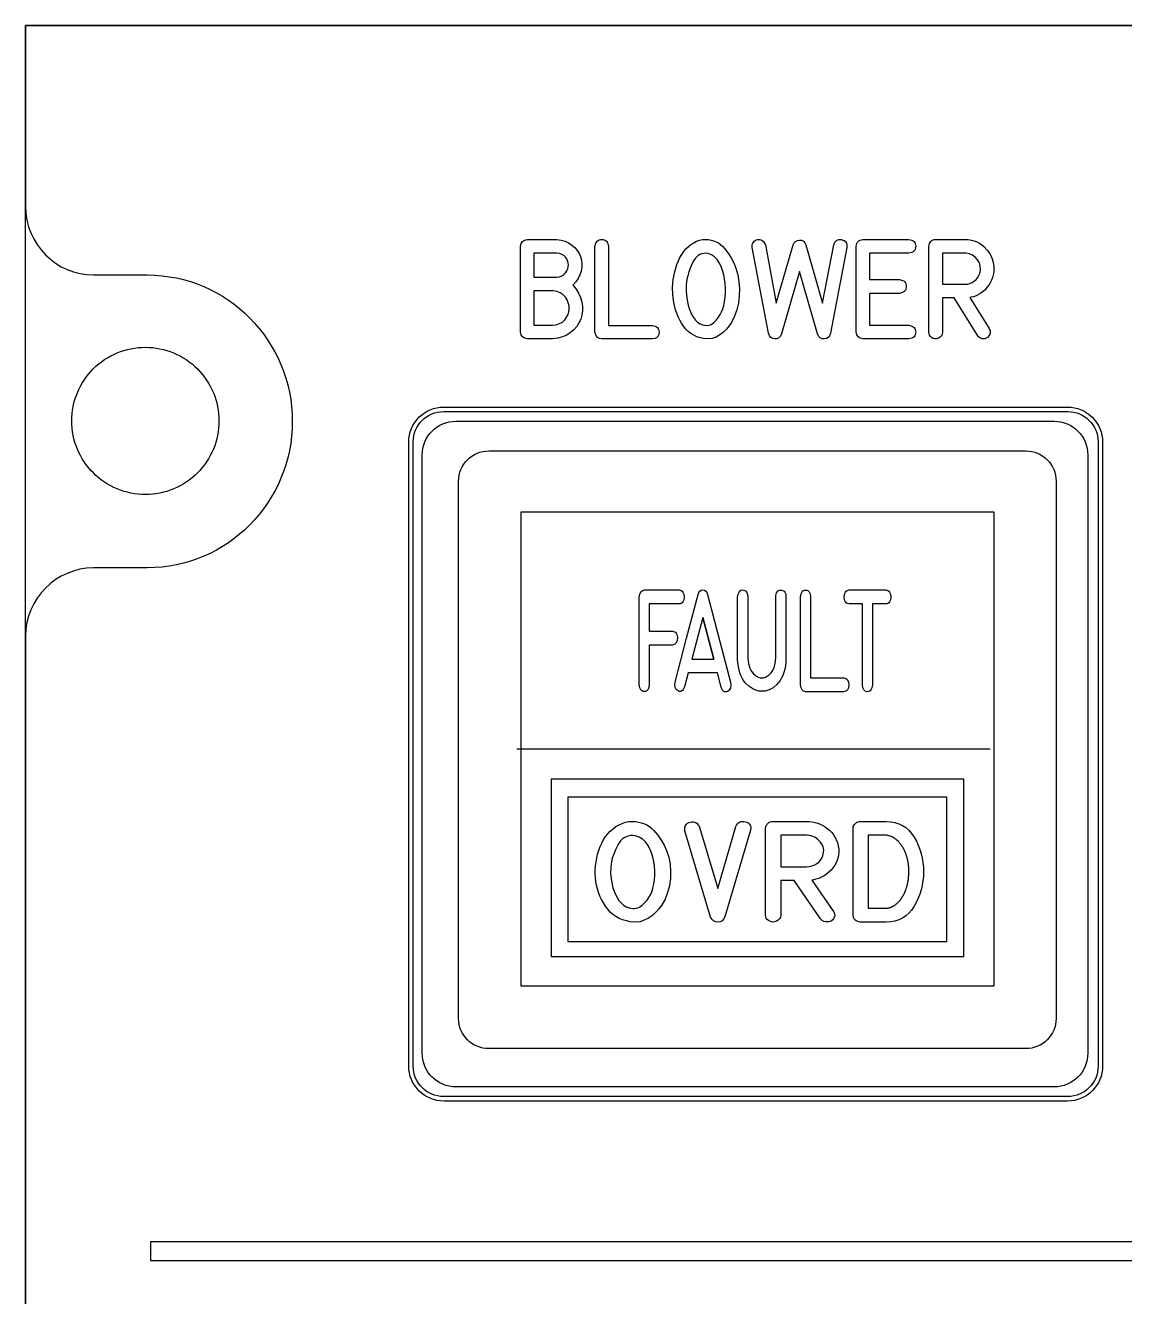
# Model space of a CAD drawing. Extents: x 27 to 704, y 10 to 614.
# Drawn here: x 559.25 to 596.41, y 136.52 to 179.48 of the extents above; entities that cross this region are included whole.
import ezdxf

# ---------------------------------------------------------------- set-up
doc = ezdxf.new("R2010")
doc.units = 0
for name, color, linetype in [('_BACKPANEL', 5, 'CONTINUOUS'), ('_ENGRAVING', 105, 'CONTINUOUS'), ('_LABELS', 30, 'CONTINUOUS'), ('_TOPLAYER', 1, 'CONTINUOUS')]:
    doc.layers.add(name, color=color, linetype=linetype)

msp = doc.modelspace()

# ---------------------------------------------------------------- linework, layer by layer
at = {"layer": '_BACKPANEL'}
for points in [[(559.25, 179.477), (704.25, 179.477), (704.25, 179.17), (704.25, 94.951), (704.25, 85.426), (563.002, 11.197), (560.239, 9.734), (560.128, 9.681), (560.015, 9.645), (559.95, 9.633), (559.883, 9.629), (559.755, 9.642), (559.637, 9.679), (559.529, 9.737), (559.435, 9.815), (559.358, 9.91), (559.3, 10.018), (559.263, 10.137), (559.25, 10.266), (559.25, 13.475), (559.25, 18.751), (559.25, 179.089)], [(573.388, 166.428), (594.484, 166.428), (594.589, 166.422), (594.691, 166.407), (594.79, 166.382), (594.884, 166.347), (594.974, 166.304), (595.059, 166.253), (595.138, 166.194), (595.211, 166.127), (595.277, 166.054), (595.336, 165.975), (595.387, 165.891), (595.43, 165.801), (595.465, 165.706), (595.49, 165.608), (595.505, 165.505), (595.511, 165.4), (595.511, 144.305), (595.505, 144.2), (595.49, 144.097), (595.465, 143.999), (595.43, 143.904), (595.387, 143.815), (595.336, 143.73), (595.277, 143.651), (595.211, 143.578), (595.138, 143.512), (595.059, 143.453), (594.974, 143.401), (594.884, 143.358), (594.79, 143.324), (594.691, 143.298), (594.589, 143.283), (594.484, 143.278), (573.388, 143.278), (573.283, 143.283), (573.18, 143.298), (573.082, 143.324), (572.987, 143.358), (572.898, 143.401), (572.813, 143.453), (572.734, 143.512), (572.661, 143.578), (572.595, 143.651), (572.536, 143.73), (572.484, 143.815), (572.441, 143.904), (572.407, 143.999), (572.382, 144.097), (572.366, 144.2), (572.361, 144.305), (572.361, 165.4), (572.366, 165.505), (572.382, 165.608), (572.407, 165.706), (572.441, 165.801), (572.484, 165.891), (572.536, 165.975), (572.595, 166.054), (572.661, 166.127), (572.734, 166.194), (572.813, 166.253), (572.898, 166.304), (572.987, 166.347), (573.082, 166.382), (573.18, 166.407), (573.283, 166.422)]]:
    msp.add_lwpolyline(points, close=True, dxfattribs=at)
msp.add_lwpolyline([(563.306, 163.623, -0.414214), (560.817, 166.111, -0.414214), (563.306, 168.6, -0.414214), (565.794, 166.111, -0.414214)], format="xyb", close=True, dxfattribs=at)
at = {"layer": '_ENGRAVING'}
for points in [[(577.21, 172.244), (577.356, 172.222), (577.491, 172.184), (577.614, 172.128), (577.724, 172.055), (577.82, 171.97), (577.9, 171.876), (577.965, 171.774), (578.013, 171.664), (578.044, 171.548), (578.059, 171.428), (578.055, 171.304), (578.035, 171.177), (577.995, 171.05), (577.934, 170.929), (577.853, 170.813), (577.75, 170.702), (577.863, 170.566), (577.952, 170.425), (578.017, 170.279), (578.06, 170.127), (578.08, 169.976), (578.081, 169.829), (578.061, 169.687), (578.022, 169.551), (577.963, 169.421), (577.886, 169.303), (577.791, 169.194), (577.678, 169.095), (577.548, 169.012), (577.404, 168.949), (577.245, 168.906), (577.071, 168.884), (577.066, 168.884), (576.21, 168.884), (576.122, 168.908), (576.054, 168.955), (576.007, 169.022), (575.982, 169.112), (575.982, 172.011), (576.006, 172.102), (576.027, 172.139), (576.052, 172.171), (576.084, 172.197), (576.12, 172.218), (576.21, 172.244)], [(578.732, 168.882), (578.644, 168.901), (578.607, 168.92), (578.576, 168.945), (578.55, 168.977), (578.529, 169.015), (578.504, 169.11), (578.504, 172.011), (578.531, 172.114), (578.553, 172.154), (578.579, 172.187), (578.611, 172.212), (578.649, 172.23), (578.691, 172.24), (578.739, 172.243), (578.786, 172.239), (578.828, 172.227), (578.864, 172.209), (578.894, 172.183), (578.919, 172.151), (578.937, 172.111), (578.958, 172.011), (578.958, 169.34), (580.443, 169.341), (580.543, 169.317), (580.582, 169.296), (580.614, 169.269), (580.639, 169.237), (580.656, 169.199), (580.666, 169.155), (580.669, 169.106), (580.665, 169.057), (580.654, 169.013), (580.636, 168.976), (580.611, 168.945), (580.579, 168.92), (580.54, 168.901), (580.442, 168.882)], [(583.268, 171.278), (583.33, 171.048), (583.37, 170.814), (583.386, 170.576), (583.38, 170.334), (583.35, 170.095), (583.296, 169.866), (583.218, 169.649), (583.117, 169.441), (583.039, 169.321), (582.947, 169.209), (582.843, 169.107), (582.726, 169.015), (582.598, 168.941), (582.465, 168.896), (582.325, 168.88), (582.178, 168.892), (582.06, 168.919), (581.949, 168.957), (581.845, 169.005), (581.748, 169.065), (581.658, 169.135), (581.575, 169.216), (581.5, 169.308), (581.431, 169.41), (581.37, 169.52), (581.316, 169.632), (581.268, 169.748), (581.228, 169.866), (581.167, 170.112), (581.135, 170.371), (581.129, 170.634), (581.151, 170.893), (581.199, 171.15), (581.275, 171.402), (581.322, 171.524), (581.377, 171.636), (581.438, 171.74), (581.505, 171.836), (581.58, 171.923), (581.66, 172.001), (581.748, 172.071), (581.842, 172.132), (581.938, 172.181), (582.036, 172.216), (582.137, 172.237), (582.239, 172.244), (582.336, 172.239), (582.428, 172.225), (582.516, 172.201), (582.599, 172.168), (582.678, 172.125), (582.752, 172.073), (582.821, 172.011), (582.887, 171.94), (583.005, 171.784), (583.107, 171.622), (583.195, 171.453)], [(585.634, 172.057), (586.197, 170.095), (586.574, 172.057), (586.616, 172.151), (586.643, 172.186), (586.674, 172.213), (586.709, 172.231), (586.748, 172.242), (586.791, 172.244), (586.839, 172.237), (586.885, 172.224), (586.924, 172.205), (586.957, 172.181), (586.983, 172.15), (587.002, 172.114), (587.015, 172.072), (587.02, 171.97), (586.463, 169.072), (586.43, 168.992), (586.385, 168.934), (586.325, 168.898), (586.253, 168.884), (586.179, 168.891), (586.116, 168.922), (586.064, 168.974), (586.024, 169.049), (585.415, 171.166), (584.812, 169.049), (584.77, 168.972), (584.718, 168.919), (584.656, 168.89), (584.585, 168.884), (584.514, 168.9), (584.454, 168.936), (584.406, 168.994), (584.369, 169.072), (583.812, 171.97), (583.823, 172.075), (583.838, 172.118), (583.858, 172.155), (583.884, 172.185), (583.915, 172.21), (583.952, 172.228), (583.995, 172.24), (584.04, 172.245), (584.081, 172.242), (584.119, 172.231), (584.154, 172.212), (584.186, 172.185), (584.215, 172.15), (584.263, 172.057), (584.634, 170.091), (585.198, 172.057), (585.238, 172.128), (585.288, 172.18), (585.348, 172.212), (585.419, 172.224), (585.49, 172.216), (585.549, 172.185), (585.597, 172.132)], [(589.119, 171.786), (587.784, 171.786), (587.784, 170.889), (588.802, 170.889), (588.902, 170.861), (588.941, 170.84), (588.973, 170.813), (588.998, 170.781), (589.015, 170.744), (589.026, 170.702), (589.029, 170.655), (589.026, 170.608), (589.015, 170.566), (588.997, 170.529), (588.972, 170.497), (588.94, 170.471), (588.901, 170.449), (588.802, 170.423), (587.784, 170.423), (587.784, 169.345), (589.119, 169.345), (589.218, 169.317), (589.257, 169.296), (589.289, 169.27), (589.314, 169.238), (589.331, 169.202), (589.342, 169.16), (589.346, 169.113), (589.342, 169.067), (589.331, 169.025), (589.314, 168.989), (589.289, 168.957), (589.257, 168.931), (589.218, 168.91), (589.119, 168.884), (587.561, 168.884), (587.471, 168.908), (587.434, 168.929), (587.403, 168.955), (587.377, 168.987), (587.357, 169.024), (587.332, 169.117), (587.332, 172.014), (587.358, 172.11), (587.379, 172.148), (587.404, 172.18), (587.436, 172.206), (587.472, 172.225), (587.561, 172.244), (589.119, 172.244), (589.218, 172.223), (589.257, 172.203), (589.289, 172.177), (589.313, 172.146), (589.331, 172.108), (589.341, 172.064), (589.345, 172.014), (589.341, 171.963), (589.33, 171.92), (589.313, 171.882), (589.288, 171.85), (589.256, 171.825), (589.217, 171.806)], [(591.826, 169.24), (591.861, 169.151), (591.866, 169.109), (591.863, 169.069), (591.852, 169.031), (591.832, 168.995), (591.768, 168.928), (591.728, 168.905), (591.685, 168.891), (591.639, 168.886), (591.59, 168.89), (591.543, 168.903), (591.503, 168.925), (591.47, 168.954), (591.443, 168.992), (590.649, 170.27), (590.247, 170.27), (590.247, 169.115), (590.239, 169.048), (590.215, 168.992), (590.175, 168.946), (590.12, 168.909), (590.057, 168.887), (589.997, 168.883), (589.938, 168.899), (589.882, 168.933), (589.843, 168.969), (589.815, 169.012), (589.799, 169.06), (589.793, 169.115), (589.793, 172.014), (589.797, 172.06), (589.809, 172.103), (589.83, 172.141), (589.858, 172.177), (589.893, 172.206), (589.931, 172.227), (589.973, 172.24), (590.018, 172.244), (591.018, 172.244), (591.107, 172.24), (591.192, 172.229), (591.275, 172.211), (591.355, 172.186), (591.431, 172.153), (591.505, 172.113), (591.576, 172.065), (591.644, 172.01), (591.764, 171.885), (591.859, 171.745), (591.929, 171.589), (591.974, 171.417), (591.986, 171.321), (591.989, 171.227), (591.983, 171.135), (591.968, 171.044), (591.943, 170.955), (591.909, 170.867), (591.866, 170.781), (591.814, 170.696), (591.755, 170.616), (591.691, 170.545), (591.622, 170.481), (591.549, 170.426), (591.471, 170.379), (591.388, 170.341), (591.301, 170.31), (591.209, 170.288), (591.179, 170.283)], [(577.21, 171.778), (576.437, 171.778), (576.437, 170.969), (577.215, 170.969), (577.308, 170.986), (577.389, 171.016), (577.456, 171.06), (577.511, 171.116), (577.554, 171.18), (577.584, 171.246), (577.601, 171.314), (577.606, 171.385), (577.599, 171.455), (577.58, 171.522), (577.548, 171.587), (577.504, 171.648), (577.448, 171.7), (577.381, 171.74), (577.301, 171.766)], [(582.252, 171.778), (582.181, 171.773), (582.113, 171.758), (582.05, 171.732), (581.992, 171.697), (581.938, 171.651), (581.889, 171.595), (581.844, 171.529), (581.804, 171.453), (581.735, 171.297), (581.68, 171.152), (581.639, 171.019), (581.612, 170.899), (581.591, 170.714), (581.589, 170.493), (581.61, 170.257), (581.657, 170.023), (581.69, 169.91), (581.731, 169.802), (581.78, 169.701), (581.835, 169.605), (581.9, 169.519), (581.973, 169.45), (582.056, 169.396), (582.148, 169.358), (582.257, 169.336), (582.358, 169.344), (582.405, 169.359), (582.451, 169.382), (582.536, 169.449), (582.613, 169.532), (582.68, 169.617), (582.737, 169.705), (582.784, 169.796), (582.823, 169.898), (582.855, 170.014), (582.881, 170.145), (582.9, 170.291), (582.911, 170.445), (582.912, 170.598), (582.904, 170.751), (582.886, 170.904), (582.857, 171.053), (582.818, 171.195), (582.768, 171.329), (582.706, 171.456), (582.632, 171.567), (582.544, 171.656), (582.442, 171.723), (582.326, 171.768)], [(591.018, 170.731), (591.098, 170.738), (591.176, 170.757), (591.25, 170.788), (591.321, 170.833), (591.385, 170.888), (591.438, 170.95), (591.479, 171.021), (591.509, 171.099), (591.533, 171.222), (591.529, 171.339), (591.498, 171.451), (591.44, 171.556), (591.36, 171.646), (591.267, 171.714), (591.161, 171.759), (591.04, 171.781), (590.247, 171.781), (590.247, 170.731)], [(577.066, 169.348), (577.195, 169.363), (577.307, 169.399), (577.404, 169.454), (577.483, 169.528), (577.546, 169.615), (577.592, 169.707), (577.621, 169.803), (577.632, 169.903), (577.626, 170.005), (577.603, 170.103), (577.561, 170.198), (577.503, 170.29), (577.426, 170.371), (577.331, 170.435), (577.217, 170.48), (577.086, 170.508), (576.437, 170.508), (576.437, 169.348)], [(573.398, 166.581), (594.473, 166.581), (594.596, 166.575), (594.714, 166.557), (594.828, 166.528), (594.938, 166.488), (595.042, 166.438), (595.14, 166.378), (595.232, 166.31), (595.316, 166.233), (595.393, 166.148), (595.461, 166.057), (595.521, 165.959), (595.571, 165.855), (595.611, 165.745), (595.64, 165.631), (595.658, 165.512), (595.664, 165.39), (595.664, 144.315), (595.658, 144.193), (595.64, 144.074), (595.611, 143.96), (595.571, 143.851), (595.521, 143.746), (595.461, 143.648), (595.393, 143.557), (595.316, 143.472), (595.232, 143.395), (595.14, 143.327), (595.042, 143.268), (594.938, 143.218), (594.828, 143.178), (594.714, 143.148), (594.596, 143.13), (594.473, 143.124), (573.398, 143.124), (573.276, 143.13), (573.157, 143.148), (573.043, 143.178), (572.934, 143.218), (572.83, 143.268), (572.731, 143.327), (572.64, 143.395), (572.555, 143.472), (572.479, 143.557), (572.41, 143.648), (572.351, 143.746), (572.301, 143.851), (572.261, 143.96), (572.232, 144.074), (572.214, 144.193), (572.207, 144.315), (572.207, 165.39), (572.214, 165.512), (572.232, 165.631), (572.261, 165.745), (572.301, 165.855), (572.351, 165.959), (572.41, 166.057), (572.479, 166.148), (572.555, 166.233), (572.64, 166.31), (572.731, 166.378), (572.83, 166.438), (572.934, 166.488), (573.043, 166.528), (573.157, 166.557), (573.276, 166.575)], [(573.806, 166.103), (594.022, 166.103), (594.139, 166.097), (594.253, 166.079), (594.362, 166.051), (594.467, 166.013), (594.567, 165.965), (594.661, 165.908), (594.749, 165.842), (594.83, 165.769), (594.904, 165.688), (594.97, 165.6), (595.027, 165.506), (595.075, 165.406), (595.113, 165.301), (595.141, 165.191), (595.158, 165.078), (595.164, 164.961), (595.164, 144.745), (595.158, 144.627), (595.141, 144.514), (595.113, 144.404), (595.075, 144.299), (595.027, 144.199), (594.97, 144.105), (594.904, 144.017), (594.83, 143.936), (594.749, 143.863), (594.661, 143.797), (594.567, 143.74), (594.467, 143.692), (594.362, 143.654), (594.253, 143.626), (594.139, 143.608), (594.022, 143.603), (573.806, 143.603), (573.689, 143.608), (573.575, 143.626), (573.466, 143.654), (573.361, 143.692), (573.261, 143.74), (573.167, 143.797), (573.079, 143.863), (572.998, 143.936), (572.924, 144.017), (572.859, 144.105), (572.801, 144.199), (572.753, 144.299), (572.715, 144.404), (572.687, 144.514), (572.67, 144.627), (572.664, 144.745), (572.664, 164.961), (572.67, 165.078), (572.687, 165.191), (572.715, 165.301), (572.753, 165.406), (572.801, 165.506), (572.859, 165.6), (572.924, 165.688), (572.998, 165.769), (573.079, 165.842), (573.167, 165.908), (573.261, 165.965), (573.361, 166.013), (573.466, 166.051), (573.575, 166.079), (573.689, 166.097)], [(563.474, 137.737), (699.291, 137.737), (699.291, 138.373), (563.474, 138.373)]]:
    msp.add_lwpolyline(points, close=True, dxfattribs=at)
at = {"layer": '_LABELS'}
for points in [[(592, 147.025), (592, 163.027), (576, 163.027), (576, 147.025)], [(580, 157.199), (580, 160.159), (580.019, 160.257), (580.054, 160.33), (580.106, 160.377), (580.173, 160.398), (581.346, 160.398), (581.386, 160.39), (581.42, 160.376), (581.449, 160.356), (581.473, 160.329), (581.504, 160.257), (581.515, 160.16), (581.504, 160.064), (581.472, 159.992), (581.448, 159.966), (581.419, 159.946), (581.384, 159.933), (581.344, 159.926), (580.341, 159.926), (580.341, 159.008), (581.123, 159.008), (581.196, 158.988), (581.225, 158.969), (581.249, 158.943), (581.281, 158.875), (581.293, 158.782), (581.283, 158.688), (581.252, 158.616), (581.228, 158.588), (581.198, 158.565), (581.123, 158.537), (580.341, 158.537), (580.341, 157.199), (580.326, 157.098), (580.294, 157.025), (580.271, 156.999), (580.244, 156.98), (580.213, 156.969), (580.177, 156.964), (580.141, 156.967), (580.109, 156.978), (580.081, 156.996), (580.057, 157.021), (580.021, 157.095)], [(581.214, 157.285), (581.602, 158.764), (581.992, 160.243), (582.017, 160.31), (582.052, 160.358), (582.097, 160.387), (582.151, 160.398), (582.206, 160.389), (582.25, 160.36), (582.286, 160.311), (582.311, 160.243), (583.088, 157.277), (583.095, 157.169), (583.08, 157.082), (583.043, 157.016), (583.016, 156.991), (582.984, 156.971), (582.95, 156.958), (582.918, 156.954), (582.888, 156.959), (582.859, 156.972), (582.809, 157.025), (582.767, 157.112), (582.642, 157.592), (581.654, 157.592), (581.533, 157.124), (581.49, 157.036), (581.465, 157.005), (581.439, 156.984), (581.41, 156.971), (581.38, 156.967), (581.347, 156.972), (581.312, 156.985), (581.252, 157.031), (581.216, 157.097), (581.203, 157.181)], [(584.961, 158.094), (584.961, 158.06), (584.956, 157.96), (584.941, 157.835), (584.918, 157.72), (584.89, 157.612), (584.855, 157.513), (584.814, 157.423), (584.766, 157.341), (584.712, 157.267), (584.652, 157.202), (584.523, 157.096), (584.457, 157.055), (584.39, 157.023), (584.322, 156.998), (584.253, 156.982), (584.183, 156.974), (584.111, 156.974), (584.04, 156.982), (583.971, 156.998), (583.903, 157.022), (583.836, 157.054), (583.708, 157.142), (583.586, 157.263), (583.53, 157.335), (583.48, 157.416), (583.438, 157.503), (583.402, 157.599), (583.373, 157.703), (583.351, 157.814), (583.336, 157.933), (583.327, 158.06), (583.327, 158.094), (583.327, 160.163), (583.34, 160.253), (583.374, 160.328), (583.418, 160.376), (583.471, 160.398), (583.534, 160.393), (583.593, 160.364), (583.635, 160.317), (583.66, 160.249), (583.669, 160.163), (583.669, 158.094), (583.691, 157.913), (583.712, 157.832), (583.739, 157.756), (583.773, 157.687), (583.814, 157.624), (583.861, 157.567), (583.914, 157.517), (583.972, 157.475), (584.03, 157.446), (584.088, 157.429), (584.148, 157.425), (584.208, 157.433), (584.269, 157.454), (584.33, 157.488), (584.393, 157.533), (584.445, 157.583), (584.49, 157.639), (584.528, 157.702), (584.558, 157.772), (584.6, 157.925), (584.621, 158.094), (584.621, 160.163), (584.623, 160.208), (584.645, 160.297), (584.683, 160.358), (584.708, 160.378), (584.737, 160.39), (584.806, 160.394), (584.874, 160.372), (584.901, 160.352), (584.923, 160.326), (584.952, 160.257), (584.961, 160.163)], [(585.622, 156.959), (585.556, 156.979), (585.505, 157.024), (585.47, 157.096), (585.45, 157.193), (585.45, 160.159), (585.471, 160.265), (585.507, 160.34), (585.531, 160.365), (585.559, 160.384), (585.591, 160.394), (585.627, 160.397), (585.663, 160.392), (585.694, 160.38), (585.721, 160.361), (585.744, 160.335), (585.777, 160.262), (585.792, 160.159), (585.792, 157.428), (586.911, 157.429), (586.986, 157.404), (587.016, 157.383), (587.04, 157.356), (587.071, 157.284), (587.081, 157.188), (587.07, 157.094), (587.038, 157.024), (587.014, 156.999), (586.984, 156.979), (586.91, 156.959)], [(587.547, 157.196), (587.547, 159.924), (587.102, 159.924), (587.028, 159.946), (586.999, 159.966), (586.975, 159.993), (586.943, 160.064), (586.933, 160.16), (586.944, 160.257), (586.975, 160.328), (586.999, 160.355), (587.028, 160.375), (587.102, 160.398), (588.333, 160.398), (588.406, 160.376), (588.435, 160.356), (588.458, 160.329), (588.49, 160.257), (588.5, 160.16), (588.49, 160.063), (588.459, 159.992), (588.435, 159.966), (588.406, 159.946), (588.372, 159.932), (588.333, 159.924), (587.889, 159.924), (587.889, 157.196), (587.867, 157.092), (587.83, 157.018), (587.806, 156.993), (587.778, 156.974), (587.746, 156.964), (587.71, 156.961), (587.674, 156.965), (587.643, 156.977), (587.616, 156.996), (587.594, 157.021), (587.562, 157.094)], [(582.518, 158.064), (582.15, 159.473), (581.779, 158.064)], [(582.15, 159.473), (582.518, 158.064)], [(577.027, 154.008), (577.027, 153.866), (577.027, 148.008), (590.974, 148.008), (590.974, 154.008)], [(577.598, 153.41), (590.384, 153.41), (590.384, 148.508), (577.598, 148.508)], [(580.927, 151.597), (580.998, 151.365), (581.042, 151.129), (581.061, 150.888), (581.053, 150.643), (581.02, 150.401), (580.959, 150.17), (580.871, 149.95), (580.757, 149.74), (580.668, 149.618), (580.566, 149.505), (580.448, 149.402), (580.316, 149.308), (580.172, 149.234), (580.021, 149.188), (579.864, 149.172), (579.698, 149.184), (579.565, 149.211), (579.439, 149.25), (579.322, 149.299), (579.213, 149.359), (579.112, 149.43), (579.018, 149.512), (578.933, 149.605), (578.856, 149.708), (578.787, 149.819), (578.726, 149.933), (578.672, 150.05), (578.626, 150.17), (578.588, 150.293), (578.558, 150.419), (578.536, 150.548), (578.521, 150.68), (578.514, 150.814), (578.515, 150.946), (578.523, 151.078), (578.539, 151.209), (578.563, 151.339), (578.594, 151.468), (578.679, 151.723), (578.733, 151.846), (578.794, 151.96), (578.863, 152.065), (578.939, 152.162), (579.023, 152.25), (579.114, 152.329), (579.213, 152.4), (579.319, 152.462), (579.427, 152.511), (579.538, 152.547), (579.651, 152.568), (579.767, 152.575), (579.876, 152.57), (579.98, 152.556), (580.079, 152.532), (580.173, 152.498), (580.262, 152.455), (580.345, 152.402), (580.424, 152.339), (580.497, 152.267), (580.63, 152.11), (580.746, 151.946), (580.845, 151.775)], [(581.544, 152.261), (581.54, 152.317), (581.543, 152.368), (581.554, 152.412), (581.573, 152.451), (581.6, 152.485), (581.635, 152.512), (581.678, 152.534), (581.729, 152.55), (581.781, 152.559), (581.83, 152.559), (581.875, 152.551), (581.916, 152.535), (581.953, 152.509), (581.986, 152.476), (582.015, 152.433), (582.04, 152.382), (582.652, 150.311), (583.267, 152.402), (583.292, 152.454), (583.322, 152.497), (583.355, 152.53), (583.393, 152.555), (583.435, 152.571), (583.481, 152.578), (583.532, 152.577), (583.586, 152.566), (583.639, 152.548), (583.682, 152.525), (583.717, 152.497), (583.744, 152.464), (583.761, 152.426), (583.77, 152.383), (583.77, 152.335), (583.761, 152.281), (582.897, 149.348), (582.854, 149.273), (582.8, 149.22), (582.733, 149.188), (582.653, 149.176), (582.574, 149.186), (582.506, 149.217), (582.45, 149.269), (582.405, 149.342)], [(586.563, 149.536), (586.588, 149.49), (586.603, 149.446), (586.609, 149.404), (586.605, 149.363), (586.592, 149.325), (586.57, 149.288), (586.539, 149.253), (586.498, 149.22), (586.453, 149.197), (586.404, 149.183), (586.353, 149.178), (586.297, 149.182), (586.245, 149.196), (586.199, 149.217), (586.162, 149.247), (586.131, 149.285), (585.237, 150.578), (584.783, 150.578), (584.783, 149.41), (584.774, 149.342), (584.747, 149.285), (584.702, 149.238), (584.639, 149.201), (584.569, 149.179), (584.5, 149.175), (584.434, 149.191), (584.371, 149.225), (584.327, 149.262), (584.296, 149.306), (584.277, 149.355), (584.271, 149.41), (584.271, 152.343), (584.275, 152.389), (584.289, 152.432), (584.312, 152.471), (584.344, 152.507), (584.383, 152.537), (584.426, 152.558), (584.474, 152.571), (584.525, 152.575), (585.652, 152.575), (585.752, 152.571), (585.849, 152.56), (585.942, 152.542), (586.032, 152.516), (586.119, 152.483), (586.202, 152.442), (586.282, 152.394), (586.358, 152.338), (586.43, 152.277), (586.494, 152.212), (586.551, 152.143), (586.601, 152.07), (586.644, 151.993), (586.68, 151.912), (586.709, 151.827), (586.73, 151.738), (586.744, 151.642), (586.748, 151.547), (586.741, 151.453), (586.723, 151.361), (586.696, 151.271), (586.657, 151.182), (586.609, 151.095), (586.55, 151.009), (586.483, 150.928), (586.411, 150.856), (586.334, 150.792), (586.251, 150.736), (586.163, 150.689), (586.07, 150.65), (585.972, 150.619), (585.868, 150.596), (585.834, 150.591)], [(587.484, 152.575), (588.339, 152.575), (588.493, 152.567), (588.637, 152.542), (588.772, 152.5), (588.896, 152.442), (589.01, 152.367), (589.115, 152.276), (589.209, 152.168), (589.293, 152.044), (589.368, 151.909), (589.432, 151.772), (589.487, 151.631), (589.532, 151.486), (589.566, 151.338), (589.591, 151.187), (589.606, 151.033), (589.611, 150.875), (589.606, 150.718), (589.591, 150.563), (589.566, 150.412), (589.531, 150.264), (589.487, 150.12), (589.432, 149.979), (589.367, 149.841), (589.293, 149.707), (589.208, 149.582), (589.113, 149.474), (589.009, 149.383), (588.895, 149.308), (588.771, 149.25), (588.637, 149.209), (588.493, 149.184), (588.339, 149.176), (587.484, 149.176), (587.487, 149.176), (587.484, 149.176), (587.418, 149.186), (587.336, 149.215), (587.277, 149.263), (587.242, 149.328), (587.231, 149.411), (587.23, 149.411), (587.231, 152.343), (587.23, 152.356), (587.237, 152.4), (587.252, 152.44), (587.276, 152.477), (587.309, 152.511), (587.347, 152.539), (587.39, 152.559), (587.436, 152.571), (587.486, 152.575)], [(579.782, 152.104), (579.701, 152.098), (579.625, 152.083), (579.554, 152.057), (579.488, 152.021), (579.428, 151.975), (579.372, 151.919), (579.322, 151.852), (579.276, 151.775), (579.198, 151.617), (579.136, 151.47), (579.09, 151.336), (579.059, 151.214), (579.036, 151.027), (579.034, 150.804), (579.058, 150.565), (579.11, 150.328), (579.148, 150.214), (579.194, 150.105), (579.249, 150.002), (579.312, 149.905), (579.384, 149.819), (579.467, 149.748), (579.56, 149.694), (579.664, 149.655), (579.787, 149.634), (579.845, 149.634), (579.901, 149.642), (579.954, 149.657), (580.006, 149.68), (580.102, 149.747), (580.189, 149.831), (580.264, 149.918), (580.328, 150.007), (580.381, 150.098), (580.425, 150.201), (580.462, 150.319), (580.491, 150.452), (580.512, 150.6), (580.525, 150.755), (580.526, 150.91), (580.517, 151.065), (580.496, 151.22), (580.464, 151.371), (580.42, 151.514), (580.363, 151.649), (580.294, 151.777), (580.21, 151.89), (580.111, 151.981), (579.996, 152.048), (579.865, 152.094)], [(585.652, 151.045), (585.743, 151.051), (585.83, 151.07), (585.914, 151.102), (585.994, 151.147), (586.066, 151.203), (586.126, 151.266), (586.172, 151.337), (586.206, 151.416), (586.233, 151.541), (586.235, 151.601), (586.229, 151.66), (586.215, 151.717), (586.194, 151.772), (586.128, 151.879), (586.038, 151.97), (585.934, 152.039), (585.813, 152.085), (585.678, 152.107), (584.783, 152.107), (584.783, 151.045)], [(588.339, 149.644), (588.346, 149.644), (588.355, 149.644), (588.361, 149.645), (588.37, 149.645), (588.378, 149.646), (588.388, 149.647), (588.395, 149.648), (588.404, 149.649), (588.411, 149.65), (588.42, 149.65), (588.435, 149.654), (588.442, 149.656), (588.451, 149.66), (588.459, 149.661), (588.469, 149.664), (588.477, 149.665), (588.486, 149.669), (588.502, 149.675), (588.52, 149.682), (588.527, 149.684), (588.537, 149.689), (588.551, 149.697), (588.569, 149.705), (588.576, 149.709), (588.586, 149.715), (588.602, 149.725), (588.61, 149.729), (588.62, 149.735), (588.627, 149.74), (588.636, 149.747), (588.644, 149.751), (588.653, 149.757), (588.671, 149.77), (588.685, 149.783), (588.693, 149.79), (588.702, 149.798), (588.709, 149.805), (588.718, 149.813), (588.734, 149.826), (588.742, 149.833), (588.751, 149.841), (588.758, 149.849), (588.767, 149.858), (588.782, 149.874), (588.798, 149.893), (588.812, 149.911), (588.82, 149.92), (588.829, 149.929), (588.835, 149.939), (588.843, 149.949), (588.85, 149.96), (588.858, 149.971), (588.872, 149.991), (588.879, 150.001), (588.887, 150.012), (588.893, 150.023), (588.901, 150.034), (588.912, 150.055), (588.919, 150.067), (588.927, 150.08), (588.933, 150.091), (588.941, 150.103), (588.946, 150.115), (588.952, 150.128), (588.965, 150.153), (588.978, 150.18), (588.982, 150.192), (588.989, 150.206), (588.993, 150.22), (588.999, 150.235), (589.008, 150.261), (589.013, 150.274), (589.019, 150.289), (589.028, 150.318), (589.039, 150.346), (589.042, 150.36), (589.047, 150.376), (589.05, 150.39), (589.056, 150.406), (589.058, 150.418), (589.063, 150.434), (589.068, 150.465), (589.071, 150.479), (589.076, 150.495), (589.077, 150.509), (589.081, 150.525), (589.087, 150.557), (589.089, 150.572), (589.094, 150.588), (589.097, 150.62), (589.098, 150.634), (589.101, 150.651), (589.105, 150.683), (589.107, 150.714), (589.108, 150.747), (589.11, 150.779), (589.111, 150.795), (589.114, 150.812), (589.115, 150.826), (589.116, 150.844), (589.116, 150.859), (589.116, 150.875), (589.116, 150.891), (589.116, 150.907), (589.115, 150.923), (589.114, 150.94), (589.114, 150.955), (589.114, 150.972), (589.11, 151.005), (589.108, 151.035), (589.105, 151.069), (589.103, 151.099), (589.099, 151.131), (589.097, 151.146), (589.096, 151.162), (589.088, 151.194), (589.085, 151.208), (589.083, 151.224), (589.077, 151.255), (589.072, 151.287), (589.063, 151.317), (589.058, 151.345), (589.052, 151.359), (589.048, 151.375), (589.043, 151.389), (589.039, 151.405), (589.03, 151.433), (589.021, 151.461), (589.015, 151.474), (589.01, 151.488), (588.999, 151.516), (588.989, 151.543), (588.982, 151.555), (588.978, 151.569), (588.97, 151.581), (588.965, 151.594), (588.952, 151.619), (588.941, 151.642), (588.929, 151.667), (588.921, 151.678), (588.916, 151.689), (588.901, 151.712), (588.887, 151.733), (588.879, 151.744), (588.872, 151.755), (588.858, 151.775), (588.851, 151.785), (588.845, 151.795), (588.814, 151.833), (588.785, 151.87), (588.753, 151.903), (588.72, 151.934), (588.689, 151.962), (588.655, 151.987), (588.62, 152.012), (588.586, 152.034), (588.553, 152.052), (588.52, 152.067), (588.486, 152.079), (588.451, 152.09), (588.435, 152.094), (588.42, 152.1), (588.388, 152.105), (588.355, 152.107), (588.346, 152.107), (588.339, 152.107), (587.74, 152.107), (587.74, 149.644)]]:
    msp.add_lwpolyline(points, close=True, dxfattribs=at)
msp.add_lwpolyline([(575.861, 155.026), (591.861, 155.026)], dxfattribs=at)
at = {"layer": '_TOPLAYER'}
msp.add_lwpolyline([(704.25, 179.477), (559.25, 179.477), (559.25, 179.477), (559.25, 174.862), (559.25, 173.367), (559.262, 173.13), (559.297, 172.899), (559.354, 172.676), (559.432, 172.463), (559.53, 172.26), (559.646, 172.068), (559.779, 171.889), (559.929, 171.724), (560.093, 171.574), (560.271, 171.44), (560.462, 171.324), (560.665, 171.226), (560.878, 171.148), (561.1, 171.091), (561.33, 171.055), (561.566, 171.043), (563.368, 171.043), (563.62, 171.037), (563.869, 171.018), (564.115, 170.986), (564.356, 170.942), (564.594, 170.887), (564.826, 170.82), (565.054, 170.741), (565.277, 170.652), (565.494, 170.553), (565.706, 170.443), (565.911, 170.323), (566.11, 170.194), (566.303, 170.056), (566.488, 169.908), (566.666, 169.753), (566.836, 169.588), (566.999, 169.416), (567.153, 169.236), (567.299, 169.049), (567.436, 168.855), (567.563, 168.654), (567.681, 168.447), (567.79, 168.234), (567.888, 168.015), (567.976, 167.79), (568.053, 167.561), (568.119, 167.326), (568.174, 167.088), (568.217, 166.845), (568.248, 166.598), (568.267, 166.348), (568.273, 166.094), (568.267, 165.841), (568.248, 165.591), (568.217, 165.344), (568.174, 165.101), (568.119, 164.862), (568.053, 164.628), (567.976, 164.399), (567.888, 164.174), (567.79, 163.955), (567.681, 163.742), (567.563, 163.535), (567.436, 163.334), (567.299, 163.14), (567.153, 162.952), (566.999, 162.773), (566.836, 162.6), (566.666, 162.436), (566.488, 162.28), (566.303, 162.133), (566.11, 161.994), (565.911, 161.865), (565.706, 161.746), (565.494, 161.636), (565.277, 161.536), (565.054, 161.447), (564.826, 161.369), (564.594, 161.302), (564.356, 161.246), (564.115, 161.203), (563.869, 161.171), (563.62, 161.152), (563.368, 161.145), (561.555, 161.145), (561.32, 161.132), (561.091, 161.096), (560.871, 161.039), (560.66, 160.96), (560.459, 160.863), (560.27, 160.747), (560.093, 160.613), (559.93, 160.464), (559.781, 160.3), (559.649, 160.122), (559.533, 159.932), (559.436, 159.73), (559.358, 159.518), (559.3, 159.297), (559.264, 159.068), (559.25, 158.832), (559.25, 157.329), (559.25, 119.838)], dxfattribs=at)
msp.add_lwpolyline([(574.918, 165.096), (593.068, 165.096), (593.173, 165.091), (593.275, 165.075), (593.373, 165.05), (593.468, 165.016), (593.557, 164.973), (593.642, 164.921), (593.721, 164.863), (593.793, 164.796), (593.86, 164.724), (593.918, 164.645), (593.97, 164.56), (594.013, 164.471), (594.047, 164.376), (594.072, 164.278), (594.088, 164.176), (594.093, 164.071), (594.093, 145.921), (594.088, 145.816), (594.072, 145.714), (594.047, 145.616), (594.013, 145.522), (593.97, 145.432), (593.918, 145.347), (593.86, 145.268), (593.793, 145.196), (593.721, 145.13), (593.642, 145.071), (593.557, 145.019), (593.468, 144.976), (593.373, 144.942), (593.275, 144.917), (593.173, 144.901), (593.068, 144.896), (574.918, 144.896), (574.813, 144.901), (574.711, 144.917), (574.613, 144.942), (574.519, 144.976), (574.429, 145.019), (574.344, 145.071), (574.265, 145.13), (574.193, 145.196), (574.127, 145.268), (574.068, 145.347), (574.016, 145.432), (573.973, 145.522), (573.939, 145.616), (573.914, 145.714), (573.898, 145.816), (573.893, 145.921), (573.893, 164.071), (573.898, 164.176), (573.914, 164.278), (573.939, 164.376), (573.973, 164.471), (574.016, 164.56), (574.068, 164.645), (574.127, 164.724), (574.193, 164.796), (574.265, 164.863), (574.344, 164.921), (574.429, 164.973), (574.519, 165.016), (574.613, 165.05), (574.711, 165.075), (574.813, 165.091)], close=True, dxfattribs=at)

doc.saveas('drawing.dxf')
